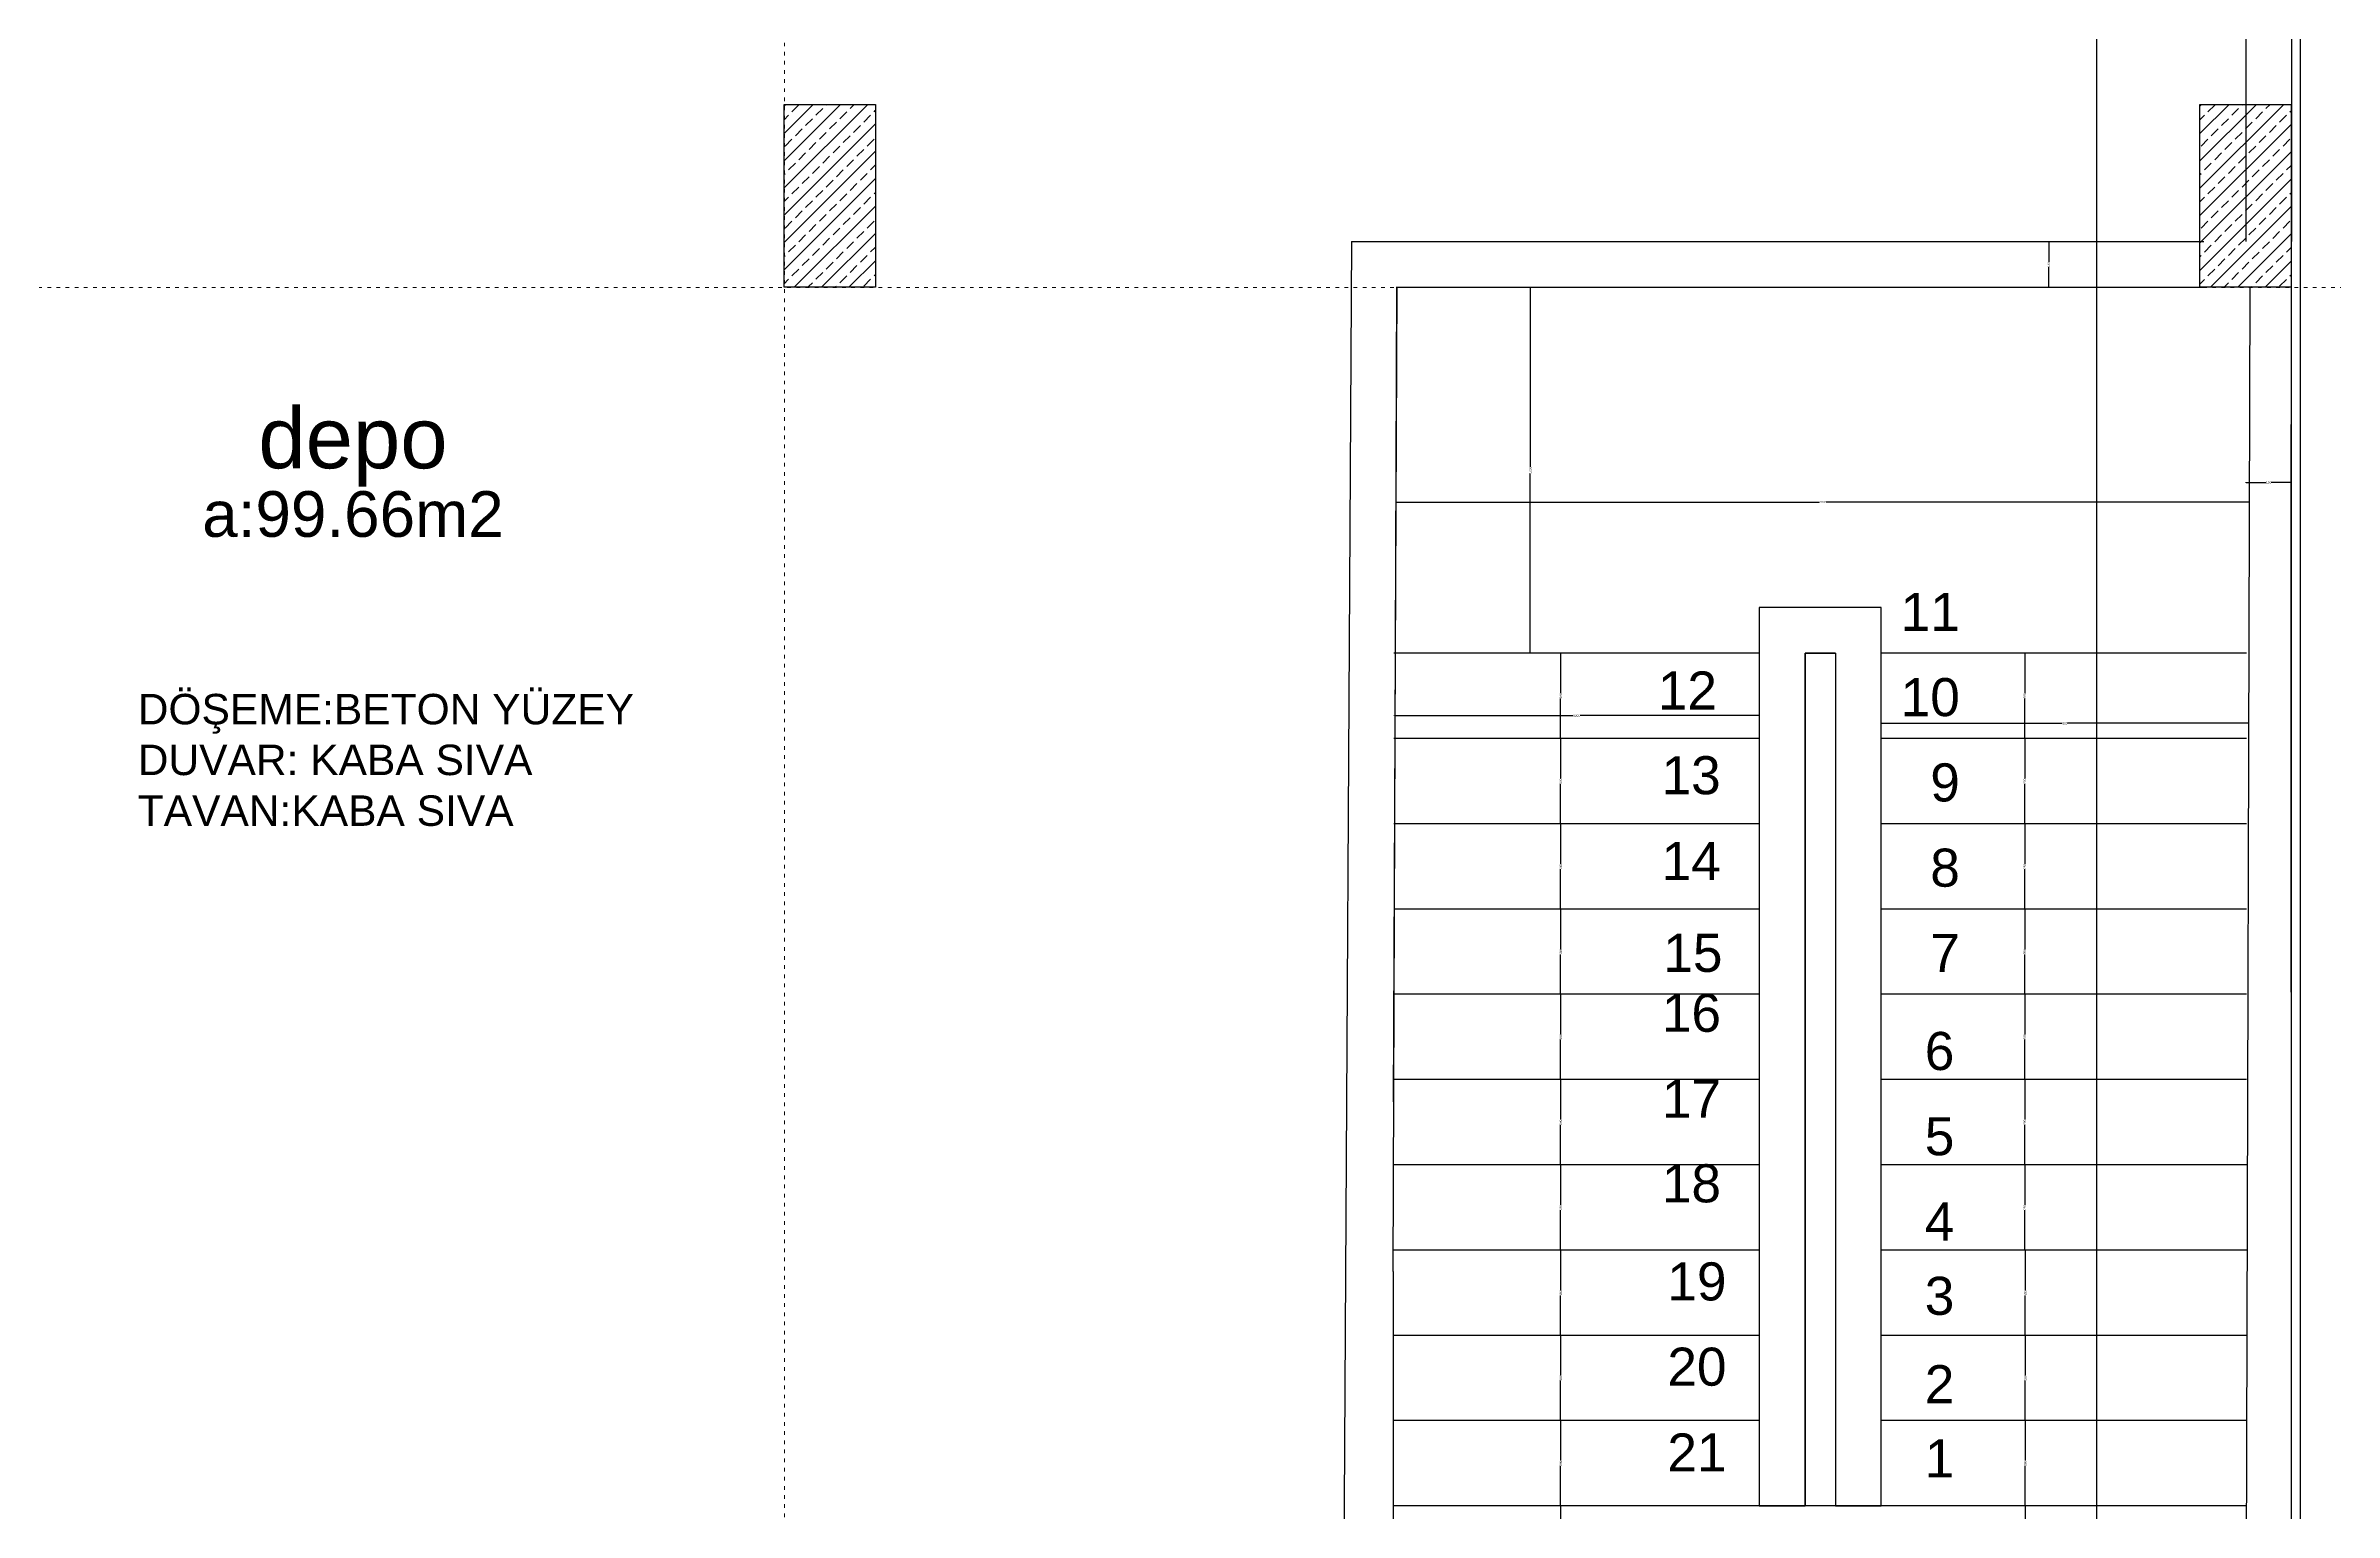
# Model space of a CAD drawing. Header units: centimetres. Extents: x -373760 to 14750, y -122502 to 29584.
# Drawn here: x -306833 to -299317, y -79289 to -74473 of the extents above; entities that cross this region are included whole.
import ezdxf
from ezdxf.enums import TextEntityAlignment as Align

# ---------------------------------------------------------------- set-up
doc = ezdxf.new("R2010")
doc.units = ezdxf.units.CM
doc.linetypes.add('ACAD_ISO03W100', pattern=[30, 12, -18])
for name, color, linetype, lineweight in [('AKSLAR-P', 211, 'Continuous', 9), ('duvar', 10, 'Continuous', 25), ('KESİT CIZGILERİ-P', 35, 'Continuous', 25), ('ÖLÇÜ', 3, 'Continuous', 25), ('Ölçü iç KGK', 124, 'Continuous', 20)]:
    doc.layers.add(name, color=color, linetype=linetype, lineweight=lineweight)
for name, color, linetype in [('alan', 7, 'Continuous'), ('dog', 30, 'Continuous'), ('Kolon', 7, 'Continuous'), ('mahal', 7, 'Continuous'), ('siva', 121, 'Continuous'), ('Tarama', 253, 'Continuous')]:
    doc.layers.add(name, color=color, linetype=linetype)
doc.styles.get("Standard").update_dxf_attribs({"font": 'arial.ttf'})
doc.dimstyles.new('Aydın İç Ölçü', dxfattribs={"dimtxt": 7, "dimasz": 3, "dimexe": 0.18, "dimexo": 0.0625, "dimgap": 1, "dimtad": 0, "dimdec": 0, "dimzin": 0, "dimdsep": 46, "dimtxsty": 'Standard', "dimblk": 'DOT', "dimcen": 1, "dimse1": 1, "dimse2": 1, "dimclrd": 256, "dimclrt": 6, "dimadec": 0, "dimazin": 0, "dimtfac": 1, "dimtdec": 0, "dimtix": 1, "dimtofl": 0, "dimtmove": 0, "dimatfit": 3, "dimldrblk": 'DOT', "dimfxl": 1, "dimtolj": 1, "dimtzin": 0, "dimarcsym": 0})
doc.dimstyles.new('aydın ölçü', dxfattribs={"dimtxt": 10, "dimasz": 2.5, "dimexe": 5, "dimexo": 5, "dimtad": 1, "dimdec": 0, "dimtxsty": 'Standard', "dimblk": 'ARCHTICK', "dimcen": 2.5, "dimse1": 1, "dimse2": 1, "dimadec": 0, "dimazin": 0, "dimtfac": 1, "dimtdec": 0, "dimtix": 1, "dimtmove": 0, "dimatfit": 3, "dimfxl": 5, "dimfxlon": 1, "dimarcsym": 0})

# ---------------------------------------------------------------- blocks, each defined once
blk = doc.blocks.new('jhgjghjgh')
at = {"layer": 'KESİT CIZGILERİ-P'}
blk.add_lwpolyline([(-2651.12, 3378.63), (-2671.12, 3378.63), (-2671.12, 4794.58), (-2650.9, 4794.58)], dxfattribs=at)
blk = doc.blocks.new('_ArchTick')
at = {"color": 0, "linetype": 'ByBlock', "const_width": 0.15}
blk.add_lwpolyline([(-0.5, -0.5), (0.5, 0.5)], dxfattribs=at)
blk = doc.blocks.new('*D264')
at = {"layer": 'Defpoints', "color": 0, "transparency": 16777216}
for p in [(-299457.2, -72219.8), (-299457.1, -80614.9), (-297915.2, -80614.9)]:
    blk.add_point(p, dxfattribs=at)
at = {"layer": 'Ölçü iç KGK', "color": 0, "lineweight": -2, "transparency": 16777216}
blk.add_line((-297915.2, -72219.8), (-297915.2, -80614.9), dxfattribs=at)
at = {"layer": 'Ölçü iç KGK', "color": 0, "lineweight": -2, "transparency": 16777216, "xscale": 2.5, "yscale": 2.5, "zscale": 2.5}
for p, rotation in [((-297915.2, -72219.8), 90), ((-297915.2, -80614.9), 270)]:
    blk.add_blockref('_ArchTick', p, dxfattribs=dict(at, rotation=rotation))
at = {"layer": 'Ölçü iç KGK', "color": 0, "transparency": 16777216, "insert": (-297920.9, -76417.4), "char_height": 10, "attachment_point": 5, "rotation": 90}
blk.add_mtext('8395', dxfattribs=at)
blk = doc.blocks.new('_Dot')
at = {"color": 0, "linetype": 'ByBlock', "lineweight": -2}
blk.add_line((-0.5, 0), (-1, 0), dxfattribs=at)
at = {"color": 0, "linetype": 'ByBlock', "const_width": 0.5}
blk.add_lwpolyline([(-0.25, 0, 1), (0.25, 0, 1)], format="xyb", close=True, dxfattribs=at)
blk = doc.blocks.new('*D273')
at = {"layer": 'Defpoints', "color": 0, "transparency": 16777216}
for p in [(-301857.5, -79268.5), (-301857.5, -79268.5), (-303292.4, -80465)]:
    blk.add_point(p, dxfattribs=at)
at = {"layer": 'Ölçü iç KGK', "lineweight": -2, "transparency": 16777216}
for p, q in [((-301857.5, -79271.5), (-301857.5, -79855.6)), ((-301857.5, -80462), (-301857.5, -79877.9))]:
    blk.add_line(p, q, dxfattribs=at)
at = {"layer": 'Ölçü iç KGK', "lineweight": -2, "transparency": 16777216, "xscale": 3, "yscale": 3, "zscale": 3}
for p, rotation in [((-301857.5, -79268.5), 90), ((-301857.5, -80465), 270)]:
    blk.add_blockref('_Dot', p, dxfattribs=dict(at, rotation=rotation))
at = {"layer": 'Ölçü iç KGK', "color": 6, "transparency": 16777216, "insert": (-301857.5, -79866.7), "char_height": 7, "attachment_point": 5, "rotation": 90}
blk.add_mtext('\\A1;1197', dxfattribs=at)
blk = doc.blocks.new('*D279')
at = {"layer": 'Defpoints', "color": 0, "transparency": 16777216}
for p in [(-299607.8, -75907.4), (-299457.8, -75907.4), (-299457.8, -75907.8)]:
    blk.add_point(p, dxfattribs=at)
at = {"layer": 'Ölçü iç KGK', "lineweight": -2, "transparency": 16777216}
for p, q in [((-299604.8, -75907.8), (-299541.2, -75907.8)), ((-299460.8, -75907.8), (-299524.4, -75907.8))]:
    blk.add_line(p, q, dxfattribs=at)
at = {"layer": 'Ölçü iç KGK', "lineweight": -2, "transparency": 16777216, "xscale": 3, "yscale": 3, "zscale": 3, "rotation": 180}
blk.add_blockref('_Dot', (-299607.8, -75907.8), dxfattribs=at)
at = {"layer": 'Ölçü iç KGK', "lineweight": -2, "transparency": 16777216, "xscale": 3, "yscale": 3, "zscale": 3}
blk.add_blockref('_Dot', (-299457.8, -75907.8), dxfattribs=at)
at = {"layer": 'Ölçü iç KGK', "color": 6, "transparency": 16777216, "insert": (-299532.8, -75907.8), "char_height": 7, "attachment_point": 5}
blk.add_mtext('\\A1;150', dxfattribs=at)
blk = doc.blocks.new('*D283')
at = {"layer": 'Defpoints', "color": 0, "transparency": 16777216}
for p in [(-300256.1, -75116.6), (-300655.4, -75266.5), (-300254.7, -75266.5)]:
    blk.add_point(p, dxfattribs=at)
at = {"layer": 'Ölçü iç KGK', "lineweight": -2, "transparency": 16777216}
for p, q in [((-300254.7, -75119.6), (-300254.7, -75183.2)), ((-300254.7, -75263.5), (-300254.7, -75200))]:
    blk.add_line(p, q, dxfattribs=at)
at = {"layer": 'Ölçü iç KGK', "lineweight": -2, "transparency": 16777216, "xscale": 3, "yscale": 3, "zscale": 3}
for p, rotation in [((-300254.7, -75116.6), 90), ((-300254.7, -75266.5), 270)]:
    blk.add_blockref('_Dot', p, dxfattribs=dict(at, rotation=rotation))
at = {"layer": 'Ölçü iç KGK', "color": 6, "transparency": 16777216, "insert": (-300254.7, -75191.6), "char_height": 7, "attachment_point": 5, "rotation": 90}
blk.add_mtext('\\A1;150', dxfattribs=at)
blk = doc.blocks.new('*D285')
at = {"layer": 'Defpoints', "color": 0, "transparency": 16777216}
for p in [(-301957.2, -75266.3), (-301954, -75266.3), (-301954.3, -76468.5)]:
    blk.add_point(p, dxfattribs=at)
at = {"layer": 'Ölçü iç KGK', "lineweight": -2, "transparency": 16777216}
for p, q in [((-301957.2, -75269.3), (-301957.2, -75856.3)), ((-301957.2, -76465.5), (-301957.2, -75878.4))]:
    blk.add_line(p, q, dxfattribs=at)
at = {"layer": 'Ölçü iç KGK', "lineweight": -2, "transparency": 16777216, "xscale": 3, "yscale": 3, "zscale": 3}
for p, rotation in [((-301957.2, -75266.3), 90), ((-301957.2, -76468.5), 270)]:
    blk.add_blockref('_Dot', p, dxfattribs=dict(at, rotation=rotation))
at = {"layer": 'Ölçü iç KGK', "color": 6, "transparency": 16777216, "insert": (-301957.2, -75867.4), "char_height": 7, "attachment_point": 5, "rotation": 90}
blk.add_mtext('\\A1;1202', dxfattribs=at)
blk = doc.blocks.new('*D286')
at = {"layer": 'Defpoints', "color": 0, "transparency": 16777216}
for p in [(-300403.7, -79268.5), (-300331.6, -80465.6), (-300254.1, -80465.6)]:
    blk.add_point(p, dxfattribs=at)
at = {"layer": 'Ölçü iç KGK', "lineweight": -2, "transparency": 16777216}
for p, q in [((-300331.6, -79271.5), (-300331.6, -79855.9)), ((-300331.6, -80462.6), (-300331.6, -79878.2))]:
    blk.add_line(p, q, dxfattribs=at)
at = {"layer": 'Ölçü iç KGK', "lineweight": -2, "transparency": 16777216, "xscale": 3, "yscale": 3, "zscale": 3}
for p, rotation in [((-300331.6, -79268.5), 90), ((-300331.6, -80465.6), 270)]:
    blk.add_blockref('_Dot', p, dxfattribs=dict(at, rotation=rotation))
at = {"layer": 'Ölçü iç KGK', "color": 6, "transparency": 16777216, "insert": (-300331.6, -79867), "char_height": 7, "attachment_point": 5, "rotation": 90}
blk.add_mtext('\\A1;1197', dxfattribs=at)
blk = doc.blocks.new('*D287')
at = {"layer": 'Defpoints', "color": 0, "transparency": 16777216}
for p in [(-302397.9, -75964), (-299595.8, -75971.8), (-299595.8, -75971.8)]:
    blk.add_point(p, dxfattribs=at)
at = {"layer": 'Ölçü iç KGK', "lineweight": -2, "transparency": 16777216}
for p, q in [((-302394.9, -75971.8), (-301008.3, -75971.8)), ((-299598.8, -75971.8), (-300985.4, -75971.8))]:
    blk.add_line(p, q, dxfattribs=at)
at = {"layer": 'Ölçü iç KGK', "lineweight": -2, "transparency": 16777216, "xscale": 3, "yscale": 3, "zscale": 3, "rotation": 180}
blk.add_blockref('_Dot', (-302397.9, -75971.8), dxfattribs=at)
at = {"layer": 'Ölçü iç KGK', "lineweight": -2, "transparency": 16777216, "xscale": 3, "yscale": 3, "zscale": 3}
blk.add_blockref('_Dot', (-299595.8, -75971.8), dxfattribs=at)
at = {"layer": 'Ölçü iç KGK', "color": 6, "transparency": 16777216, "insert": (-300996.8, -75971.8), "char_height": 7, "attachment_point": 5}
blk.add_mtext('\\A1;2802', dxfattribs=at)
blk = doc.blocks.new('*D288')
at = {"layer": 'Defpoints', "color": 0, "transparency": 16777216}
for p in [(-301205, -76673.3), (-302405, -76748.5), (-301205, -76748.5)]:
    blk.add_point(p, dxfattribs=at)
at = {"layer": 'Ölçü iç KGK', "lineweight": -2, "transparency": 16777216}
for p, q in [((-302402, -76673.3), (-301816.1, -76673.3)), ((-301208, -76673.3), (-301793.9, -76673.3))]:
    blk.add_line(p, q, dxfattribs=at)
at = {"layer": 'Ölçü iç KGK', "lineweight": -2, "transparency": 16777216, "xscale": 3, "yscale": 3, "zscale": 3, "rotation": 180}
blk.add_blockref('_Dot', (-302405, -76673.3), dxfattribs=at)
at = {"layer": 'Ölçü iç KGK', "lineweight": -2, "transparency": 16777216, "xscale": 3, "yscale": 3, "zscale": 3}
blk.add_blockref('_Dot', (-301205, -76673.3), dxfattribs=at)
at = {"layer": 'Ölçü iç KGK', "color": 6, "transparency": 16777216, "insert": (-301805, -76673.3), "char_height": 7, "attachment_point": 5}
blk.add_mtext('\\A1;1200', dxfattribs=at)
blk = doc.blocks.new('*D289')
at = {"layer": 'Defpoints', "color": 0, "transparency": 16777216}
for p in [(-299598, -76698.2), (-300805, -76748.5), (-299598, -76751.8)]:
    blk.add_point(p, dxfattribs=at)
at = {"layer": 'Ölçü iç KGK', "lineweight": -2, "transparency": 16777216}
for p, q in [((-300802, -76698.2), (-300209.9, -76698.2)), ((-299601, -76698.2), (-300193.1, -76698.2))]:
    blk.add_line(p, q, dxfattribs=at)
at = {"layer": 'Ölçü iç KGK', "lineweight": -2, "transparency": 16777216, "xscale": 3, "yscale": 3, "zscale": 3, "rotation": 180}
blk.add_blockref('_Dot', (-300805, -76698.2), dxfattribs=at)
at = {"layer": 'Ölçü iç KGK', "lineweight": -2, "transparency": 16777216, "xscale": 3, "yscale": 3, "zscale": 3}
blk.add_blockref('_Dot', (-299598, -76698.2), dxfattribs=at)
at = {"layer": 'Ölçü iç KGK', "color": 6, "transparency": 16777216, "insert": (-300201.5, -76698.2), "char_height": 7, "attachment_point": 5}
blk.add_mtext('\\A1;120', dxfattribs=at)
blk = doc.blocks.new('*D291')
at = {"layer": 'Defpoints', "color": 0, "transparency": 16777216}
for p in [(-301857.5, -78988.5), (-301767.5, -78988.5), (-301767.5, -79268.5)]:
    blk.add_point(p, dxfattribs=at)
at = {"layer": 'Ölçü iç KGK', "lineweight": -2, "transparency": 16777216}
for p, q in [((-301857.5, -78991.5), (-301857.5, -79119.7)), ((-301857.5, -79265.5), (-301857.5, -79137.2))]:
    blk.add_line(p, q, dxfattribs=at)
at = {"layer": 'Ölçü iç KGK', "lineweight": -2, "transparency": 16777216, "xscale": 3, "yscale": 3, "zscale": 3}
for p, rotation in [((-301857.5, -78988.5), 90), ((-301857.5, -79268.5), 270)]:
    blk.add_blockref('_Dot', p, dxfattribs=dict(at, rotation=rotation))
at = {"layer": 'Ölçü iç KGK', "color": 6, "transparency": 16777216, "insert": (-301857.5, -79128.5), "char_height": 7, "attachment_point": 5, "rotation": 90}
blk.add_mtext('\\A1;280', dxfattribs=at)
blk = doc.blocks.new('*D292')
at = {"layer": 'Defpoints', "color": 0, "transparency": 16777216}
for p in [(-301857.5, -78708.5), (-301857.5, -78708.5), (-301767.5, -78988.5)]:
    blk.add_point(p, dxfattribs=at)
at = {"layer": 'Ölçü iç KGK', "lineweight": -2, "transparency": 16777216}
for p, q in [((-301857.5, -78711.5), (-301857.5, -78839.7)), ((-301857.5, -78985.5), (-301857.5, -78857.2))]:
    blk.add_line(p, q, dxfattribs=at)
at = {"layer": 'Ölçü iç KGK', "lineweight": -2, "transparency": 16777216, "xscale": 3, "yscale": 3, "zscale": 3}
for p, rotation in [((-301857.5, -78708.5), 90), ((-301857.5, -78988.5), 270)]:
    blk.add_blockref('_Dot', p, dxfattribs=dict(at, rotation=rotation))
at = {"layer": 'Ölçü iç KGK', "color": 6, "transparency": 16777216, "insert": (-301857.5, -78848.5), "char_height": 7, "attachment_point": 5, "rotation": 90}
blk.add_mtext('\\A1;280', dxfattribs=at)
blk = doc.blocks.new('*D293')
at = {"layer": 'Defpoints', "color": 0, "transparency": 16777216}
for p in [(-301857.5, -78428.5), (-301857.5, -78428.5), (-301857.5, -78708.5)]:
    blk.add_point(p, dxfattribs=at)
at = {"layer": 'Ölçü iç KGK', "lineweight": -2, "transparency": 16777216}
for p, q in [((-301857.5, -78431.5), (-301857.5, -78559.7)), ((-301857.5, -78705.5), (-301857.5, -78577.2))]:
    blk.add_line(p, q, dxfattribs=at)
at = {"layer": 'Ölçü iç KGK', "lineweight": -2, "transparency": 16777216, "xscale": 3, "yscale": 3, "zscale": 3}
for p, rotation in [((-301857.5, -78428.5), 90), ((-301857.5, -78708.5), 270)]:
    blk.add_blockref('_Dot', p, dxfattribs=dict(at, rotation=rotation))
at = {"layer": 'Ölçü iç KGK', "color": 6, "transparency": 16777216, "insert": (-301857.5, -78568.5), "char_height": 7, "attachment_point": 5, "rotation": 90}
blk.add_mtext('\\A1;280', dxfattribs=at)
blk = doc.blocks.new('*D294')
at = {"layer": 'Defpoints', "color": 0, "transparency": 16777216}
for p in [(-300331.6, -78988.5), (-300241.6, -78988.5), (-300241.6, -79268.5)]:
    blk.add_point(p, dxfattribs=at)
at = {"layer": 'Ölçü iç KGK', "lineweight": -2, "transparency": 16777216}
for p, q in [((-300331.6, -78991.5), (-300331.6, -79119.7)), ((-300331.6, -79265.5), (-300331.6, -79137.2))]:
    blk.add_line(p, q, dxfattribs=at)
at = {"layer": 'Ölçü iç KGK', "lineweight": -2, "transparency": 16777216, "xscale": 3, "yscale": 3, "zscale": 3}
for p, rotation in [((-300331.6, -78988.5), 90), ((-300331.6, -79268.5), 270)]:
    blk.add_blockref('_Dot', p, dxfattribs=dict(at, rotation=rotation))
at = {"layer": 'Ölçü iç KGK', "color": 6, "transparency": 16777216, "insert": (-300331.6, -79128.5), "char_height": 7, "attachment_point": 5, "rotation": 90}
blk.add_mtext('\\A1;280', dxfattribs=at)
blk = doc.blocks.new('*D295')
at = {"layer": 'Defpoints', "color": 0, "transparency": 16777216}
for p in [(-300331.6, -78708.5), (-300331.6, -78708.5), (-300241.6, -78988.5)]:
    blk.add_point(p, dxfattribs=at)
at = {"layer": 'Ölçü iç KGK', "lineweight": -2, "transparency": 16777216}
for p, q in [((-300331.6, -78711.5), (-300331.6, -78839.7)), ((-300331.6, -78985.5), (-300331.6, -78857.2))]:
    blk.add_line(p, q, dxfattribs=at)
at = {"layer": 'Ölçü iç KGK', "lineweight": -2, "transparency": 16777216, "xscale": 3, "yscale": 3, "zscale": 3}
for p, rotation in [((-300331.6, -78708.5), 90), ((-300331.6, -78988.5), 270)]:
    blk.add_blockref('_Dot', p, dxfattribs=dict(at, rotation=rotation))
at = {"layer": 'Ölçü iç KGK', "color": 6, "transparency": 16777216, "insert": (-300331.6, -78848.5), "char_height": 7, "attachment_point": 5, "rotation": 90}
blk.add_mtext('\\A1;280', dxfattribs=at)
blk = doc.blocks.new('*D296')
at = {"layer": 'Defpoints', "color": 0, "transparency": 16777216}
for p in [(-300331.6, -78428.5), (-300331.6, -78428.5), (-300331.6, -78708.5)]:
    blk.add_point(p, dxfattribs=at)
at = {"layer": 'Ölçü iç KGK', "lineweight": -2, "transparency": 16777216}
for p, q in [((-300331.6, -78431.5), (-300331.6, -78559.7)), ((-300331.6, -78705.5), (-300331.6, -78577.2))]:
    blk.add_line(p, q, dxfattribs=at)
at = {"layer": 'Ölçü iç KGK', "lineweight": -2, "transparency": 16777216, "xscale": 3, "yscale": 3, "zscale": 3}
for p, rotation in [((-300331.6, -78428.5), 90), ((-300331.6, -78708.5), 270)]:
    blk.add_blockref('_Dot', p, dxfattribs=dict(at, rotation=rotation))
at = {"layer": 'Ölçü iç KGK', "color": 6, "transparency": 16777216, "insert": (-300331.6, -78568.5), "char_height": 7, "attachment_point": 5, "rotation": 90}
blk.add_mtext('\\A1;280', dxfattribs=at)
blk = doc.blocks.new('*D297')
at = {"layer": 'Defpoints', "color": 0, "transparency": 16777216}
for p in [(-301857.5, -77028.5), (-301767.5, -77028.5), (-301767.5, -77308.5)]:
    blk.add_point(p, dxfattribs=at)
at = {"layer": 'Ölçü iç KGK', "lineweight": -2, "transparency": 16777216}
for p, q in [((-301857.5, -77031.5), (-301857.5, -77159.7)), ((-301857.5, -77305.5), (-301857.5, -77177.2))]:
    blk.add_line(p, q, dxfattribs=at)
at = {"layer": 'Ölçü iç KGK', "lineweight": -2, "transparency": 16777216, "xscale": 3, "yscale": 3, "zscale": 3}
for p, rotation in [((-301857.5, -77028.5), 90), ((-301857.5, -77308.5), 270)]:
    blk.add_blockref('_Dot', p, dxfattribs=dict(at, rotation=rotation))
at = {"layer": 'Ölçü iç KGK', "color": 6, "transparency": 16777216, "insert": (-301857.5, -77168.5), "char_height": 7, "attachment_point": 5, "rotation": 90}
blk.add_mtext('\\A1;280', dxfattribs=at)
blk = doc.blocks.new('*D298')
at = {"layer": 'Defpoints', "color": 0, "transparency": 16777216}
for p in [(-301857.5, -76748.5), (-301857.5, -76748.5), (-301767.5, -77028.5)]:
    blk.add_point(p, dxfattribs=at)
at = {"layer": 'Ölçü iç KGK', "lineweight": -2, "transparency": 16777216}
for p, q in [((-301857.5, -76751.5), (-301857.5, -76879.7)), ((-301857.5, -77025.5), (-301857.5, -76897.2))]:
    blk.add_line(p, q, dxfattribs=at)
at = {"layer": 'Ölçü iç KGK', "lineweight": -2, "transparency": 16777216, "xscale": 3, "yscale": 3, "zscale": 3}
for p, rotation in [((-301857.5, -76748.5), 90), ((-301857.5, -77028.5), 270)]:
    blk.add_blockref('_Dot', p, dxfattribs=dict(at, rotation=rotation))
at = {"layer": 'Ölçü iç KGK', "color": 6, "transparency": 16777216, "insert": (-301857.5, -76888.5), "char_height": 7, "attachment_point": 5, "rotation": 90}
blk.add_mtext('\\A1;280', dxfattribs=at)
blk = doc.blocks.new('*D299')
at = {"layer": 'Defpoints', "color": 0, "transparency": 16777216}
for p in [(-301857.5, -76468.5), (-301857.5, -76468.5), (-301857.5, -76748.5)]:
    blk.add_point(p, dxfattribs=at)
at = {"layer": 'Ölçü iç KGK', "lineweight": -2, "transparency": 16777216}
for p, q in [((-301857.5, -76471.5), (-301857.5, -76599.7)), ((-301857.5, -76745.5), (-301857.5, -76617.2))]:
    blk.add_line(p, q, dxfattribs=at)
at = {"layer": 'Ölçü iç KGK', "lineweight": -2, "transparency": 16777216, "xscale": 3, "yscale": 3, "zscale": 3}
for p, rotation in [((-301857.5, -76468.5), 90), ((-301857.5, -76748.5), 270)]:
    blk.add_blockref('_Dot', p, dxfattribs=dict(at, rotation=rotation))
at = {"layer": 'Ölçü iç KGK', "color": 6, "transparency": 16777216, "insert": (-301857.5, -76608.5), "char_height": 7, "attachment_point": 5, "rotation": 90}
blk.add_mtext('\\A1;280', dxfattribs=at)
blk = doc.blocks.new('*D300')
at = {"layer": 'Defpoints', "color": 0, "transparency": 16777216}
for p in [(-300333.3, -77028.5), (-300243.3, -77028.5), (-300243.3, -77308.5)]:
    blk.add_point(p, dxfattribs=at)
at = {"layer": 'Ölçü iç KGK', "lineweight": -2, "transparency": 16777216}
for p, q in [((-300333.3, -77031.5), (-300333.3, -77159.7)), ((-300333.3, -77305.5), (-300333.3, -77177.2))]:
    blk.add_line(p, q, dxfattribs=at)
at = {"layer": 'Ölçü iç KGK', "lineweight": -2, "transparency": 16777216, "xscale": 3, "yscale": 3, "zscale": 3}
for p, rotation in [((-300333.3, -77028.5), 90), ((-300333.3, -77308.5), 270)]:
    blk.add_blockref('_Dot', p, dxfattribs=dict(at, rotation=rotation))
at = {"layer": 'Ölçü iç KGK', "color": 6, "transparency": 16777216, "insert": (-300333.3, -77168.5), "char_height": 7, "attachment_point": 5, "rotation": 90}
blk.add_mtext('\\A1;280', dxfattribs=at)
blk = doc.blocks.new('*D301')
at = {"layer": 'Defpoints', "color": 0, "transparency": 16777216}
for p in [(-300333.3, -76748.5), (-300333.3, -76748.5), (-300243.3, -77028.5)]:
    blk.add_point(p, dxfattribs=at)
at = {"layer": 'Ölçü iç KGK', "lineweight": -2, "transparency": 16777216}
for p, q in [((-300333.3, -76751.5), (-300333.3, -76879.7)), ((-300333.3, -77025.5), (-300333.3, -76897.2))]:
    blk.add_line(p, q, dxfattribs=at)
at = {"layer": 'Ölçü iç KGK', "lineweight": -2, "transparency": 16777216, "xscale": 3, "yscale": 3, "zscale": 3}
for p, rotation in [((-300333.3, -76748.5), 90), ((-300333.3, -77028.5), 270)]:
    blk.add_blockref('_Dot', p, dxfattribs=dict(at, rotation=rotation))
at = {"layer": 'Ölçü iç KGK', "color": 6, "transparency": 16777216, "insert": (-300333.3, -76888.5), "char_height": 7, "attachment_point": 5, "rotation": 90}
blk.add_mtext('\\A1;280', dxfattribs=at)
blk = doc.blocks.new('*D302')
at = {"layer": 'Defpoints', "color": 0, "transparency": 16777216}
for p in [(-300333.3, -76468.5), (-300333.3, -76468.5), (-300333.3, -76748.5)]:
    blk.add_point(p, dxfattribs=at)
at = {"layer": 'Ölçü iç KGK', "lineweight": -2, "transparency": 16777216}
for p, q in [((-300333.3, -76471.5), (-300333.3, -76599.7)), ((-300333.3, -76745.5), (-300333.3, -76617.2))]:
    blk.add_line(p, q, dxfattribs=at)
at = {"layer": 'Ölçü iç KGK', "lineweight": -2, "transparency": 16777216, "xscale": 3, "yscale": 3, "zscale": 3}
for p, rotation in [((-300333.3, -76468.5), 90), ((-300333.3, -76748.5), 270)]:
    blk.add_blockref('_Dot', p, dxfattribs=dict(at, rotation=rotation))
at = {"layer": 'Ölçü iç KGK', "color": 6, "transparency": 16777216, "insert": (-300333.3, -76608.5), "char_height": 7, "attachment_point": 5, "rotation": 90}
blk.add_mtext('\\A1;280', dxfattribs=at)
blk = doc.blocks.new('*D303')
at = {"layer": 'Defpoints', "color": 0, "transparency": 16777216}
for p in [(-301857.5, -77308.5), (-301767.5, -77308.5), (-301767.5, -77588.5)]:
    blk.add_point(p, dxfattribs=at)
at = {"layer": 'Ölçü iç KGK', "lineweight": -2, "transparency": 16777216}
for p, q in [((-301857.5, -77311.5), (-301857.5, -77439.7)), ((-301857.5, -77585.5), (-301857.5, -77457.2))]:
    blk.add_line(p, q, dxfattribs=at)
at = {"layer": 'Ölçü iç KGK', "lineweight": -2, "transparency": 16777216, "xscale": 3, "yscale": 3, "zscale": 3}
for p, rotation in [((-301857.5, -77308.5), 90), ((-301857.5, -77588.5), 270)]:
    blk.add_blockref('_Dot', p, dxfattribs=dict(at, rotation=rotation))
at = {"layer": 'Ölçü iç KGK', "color": 6, "transparency": 16777216, "insert": (-301857.5, -77448.5), "char_height": 7, "attachment_point": 5, "rotation": 90}
blk.add_mtext('\\A1;280', dxfattribs=at)
blk = doc.blocks.new('*D304')
at = {"layer": 'Defpoints', "color": 0, "transparency": 16777216}
for p in [(-301857.5, -77588.5), (-301767.5, -77588.5), (-301767.5, -77868.5)]:
    blk.add_point(p, dxfattribs=at)
at = {"layer": 'Ölçü iç KGK', "lineweight": -2, "transparency": 16777216}
for p, q in [((-301857.5, -77591.5), (-301857.5, -77719.7)), ((-301857.5, -77865.5), (-301857.5, -77737.2))]:
    blk.add_line(p, q, dxfattribs=at)
at = {"layer": 'Ölçü iç KGK', "lineweight": -2, "transparency": 16777216, "xscale": 3, "yscale": 3, "zscale": 3}
for p, rotation in [((-301857.5, -77588.5), 90), ((-301857.5, -77868.5), 270)]:
    blk.add_blockref('_Dot', p, dxfattribs=dict(at, rotation=rotation))
at = {"layer": 'Ölçü iç KGK', "color": 6, "transparency": 16777216, "insert": (-301857.5, -77728.5), "char_height": 7, "attachment_point": 5, "rotation": 90}
blk.add_mtext('\\A1;280', dxfattribs=at)
blk = doc.blocks.new('*D305')
at = {"layer": 'Defpoints', "color": 0, "transparency": 16777216}
for p in [(-301857.5, -77868.5), (-301767.5, -77868.5), (-301767.5, -78148.5)]:
    blk.add_point(p, dxfattribs=at)
at = {"layer": 'Ölçü iç KGK', "lineweight": -2, "transparency": 16777216}
for p, q in [((-301857.5, -77871.5), (-301857.5, -77999.7)), ((-301857.5, -78145.5), (-301857.5, -78017.2))]:
    blk.add_line(p, q, dxfattribs=at)
at = {"layer": 'Ölçü iç KGK', "lineweight": -2, "transparency": 16777216, "xscale": 3, "yscale": 3, "zscale": 3}
for p, rotation in [((-301857.5, -77868.5), 90), ((-301857.5, -78148.5), 270)]:
    blk.add_blockref('_Dot', p, dxfattribs=dict(at, rotation=rotation))
at = {"layer": 'Ölçü iç KGK', "color": 6, "transparency": 16777216, "insert": (-301857.5, -78008.5), "char_height": 7, "attachment_point": 5, "rotation": 90}
blk.add_mtext('\\A1;280', dxfattribs=at)
blk = doc.blocks.new('*D306')
at = {"layer": 'Defpoints', "color": 0, "transparency": 16777216}
for p in [(-301857.5, -78148.5), (-301767.5, -78148.5), (-301767.5, -78428.5)]:
    blk.add_point(p, dxfattribs=at)
at = {"layer": 'Ölçü iç KGK', "lineweight": -2, "transparency": 16777216}
for p, q in [((-301857.5, -78151.5), (-301857.5, -78279.7)), ((-301857.5, -78425.5), (-301857.5, -78297.2))]:
    blk.add_line(p, q, dxfattribs=at)
at = {"layer": 'Ölçü iç KGK', "lineweight": -2, "transparency": 16777216, "xscale": 3, "yscale": 3, "zscale": 3}
for p, rotation in [((-301857.5, -78148.5), 90), ((-301857.5, -78428.5), 270)]:
    blk.add_blockref('_Dot', p, dxfattribs=dict(at, rotation=rotation))
at = {"layer": 'Ölçü iç KGK', "color": 6, "transparency": 16777216, "insert": (-301857.5, -78288.5), "char_height": 7, "attachment_point": 5, "rotation": 90}
blk.add_mtext('\\A1;280', dxfattribs=at)
blk = doc.blocks.new('*D307')
at = {"layer": 'Defpoints', "color": 0, "transparency": 16777216}
for p in [(-300333.3, -77308.5), (-300243.3, -77308.5), (-300243.3, -77588.5)]:
    blk.add_point(p, dxfattribs=at)
at = {"layer": 'Ölçü iç KGK', "lineweight": -2, "transparency": 16777216}
for p, q in [((-300333.3, -77311.5), (-300333.3, -77439.7)), ((-300333.3, -77585.5), (-300333.3, -77457.2))]:
    blk.add_line(p, q, dxfattribs=at)
at = {"layer": 'Ölçü iç KGK', "lineweight": -2, "transparency": 16777216, "xscale": 3, "yscale": 3, "zscale": 3}
for p, rotation in [((-300333.3, -77308.5), 90), ((-300333.3, -77588.5), 270)]:
    blk.add_blockref('_Dot', p, dxfattribs=dict(at, rotation=rotation))
at = {"layer": 'Ölçü iç KGK', "color": 6, "transparency": 16777216, "insert": (-300333.3, -77448.5), "char_height": 7, "attachment_point": 5, "rotation": 90}
blk.add_mtext('\\A1;280', dxfattribs=at)
blk = doc.blocks.new('*D308')
at = {"layer": 'Defpoints', "color": 0, "transparency": 16777216}
for p in [(-300333.3, -77588.5), (-300243.3, -77588.5), (-300243.3, -77868.5)]:
    blk.add_point(p, dxfattribs=at)
at = {"layer": 'Ölçü iç KGK', "lineweight": -2, "transparency": 16777216}
for p, q in [((-300333.3, -77591.5), (-300333.3, -77719.7)), ((-300333.3, -77865.5), (-300333.3, -77737.2))]:
    blk.add_line(p, q, dxfattribs=at)
at = {"layer": 'Ölçü iç KGK', "lineweight": -2, "transparency": 16777216, "xscale": 3, "yscale": 3, "zscale": 3}
for p, rotation in [((-300333.3, -77588.5), 90), ((-300333.3, -77868.5), 270)]:
    blk.add_blockref('_Dot', p, dxfattribs=dict(at, rotation=rotation))
at = {"layer": 'Ölçü iç KGK', "color": 6, "transparency": 16777216, "insert": (-300333.3, -77728.5), "char_height": 7, "attachment_point": 5, "rotation": 90}
blk.add_mtext('\\A1;280', dxfattribs=at)
blk = doc.blocks.new('*D309')
at = {"layer": 'Defpoints', "color": 0, "transparency": 16777216}
for p in [(-300333.3, -77868.5), (-300243.3, -77868.5), (-300243.3, -78148.5)]:
    blk.add_point(p, dxfattribs=at)
at = {"layer": 'Ölçü iç KGK', "lineweight": -2, "transparency": 16777216}
for p, q in [((-300333.3, -77871.5), (-300333.3, -77999.7)), ((-300333.3, -78145.5), (-300333.3, -78017.2))]:
    blk.add_line(p, q, dxfattribs=at)
at = {"layer": 'Ölçü iç KGK', "lineweight": -2, "transparency": 16777216, "xscale": 3, "yscale": 3, "zscale": 3}
for p, rotation in [((-300333.3, -77868.5), 90), ((-300333.3, -78148.5), 270)]:
    blk.add_blockref('_Dot', p, dxfattribs=dict(at, rotation=rotation))
at = {"layer": 'Ölçü iç KGK', "color": 6, "transparency": 16777216, "insert": (-300333.3, -78008.5), "char_height": 7, "attachment_point": 5, "rotation": 90}
blk.add_mtext('\\A1;280', dxfattribs=at)
blk = doc.blocks.new('*D310')
at = {"layer": 'Defpoints', "color": 0, "transparency": 16777216}
for p in [(-300333.3, -78148.5), (-300243.3, -78148.5), (-300243.3, -78428.5)]:
    blk.add_point(p, dxfattribs=at)
at = {"layer": 'Ölçü iç KGK', "lineweight": -2, "transparency": 16777216}
for p, q in [((-300333.3, -78151.5), (-300333.3, -78279.7)), ((-300333.3, -78425.5), (-300333.3, -78297.2))]:
    blk.add_line(p, q, dxfattribs=at)
at = {"layer": 'Ölçü iç KGK', "lineweight": -2, "transparency": 16777216, "xscale": 3, "yscale": 3, "zscale": 3}
for p, rotation in [((-300333.3, -78148.5), 90), ((-300333.3, -78428.5), 270)]:
    blk.add_blockref('_Dot', p, dxfattribs=dict(at, rotation=rotation))
at = {"layer": 'Ölçü iç KGK', "color": 6, "transparency": 16777216, "insert": (-300333.3, -78288.5), "char_height": 7, "attachment_point": 5, "rotation": 90}
blk.add_mtext('\\A1;280', dxfattribs=at)

msp = doc.modelspace()

# ---------------------------------------------------------------- hatches: boundary and pattern name
at = {"layer": 'Tarama'}
h = msp.add_hatch(dxfattribs=at)
h.set_pattern_fill('ANSI33', color=256, scale=10)
h.set_pattern_definition([(45, (-277081.91, -74016.93), (-44.90128, 44.90128), []), (45, (-277037.006, -74016.93), (-44.90128, 44.90128), [31.75, -15.875])])
h.paths.add_polyline_path([(-304108.51, -74665.93), (-304407.85, -74665.93), (-304408.51, -75264.52), (-304108.51, -75264.52)])
h = msp.add_hatch(dxfattribs=at)
h.set_pattern_fill('ANSI33', color=256, scale=10)
h.set_pattern_definition([(45, (-272431.93, -74017.04), (-44.90128, 44.90128), []), (45, (-272387.03, -74017.04), (-44.90128, 44.90128), [31.75, -15.875])])
h.paths.add_polyline_path([(-299458.54, -74666.04), (-299757.87, -74666.04), (-299758.54, -75264.64), (-299458.54, -75264.64)])

# ---------------------------------------------------------------- linework, layer by layer
at = {"layer": 'AKSLAR-P', "linetype": 'ACAD_ISO03W100'}
for p, q in [((-304406.38, -66063.28), (-304406.38, -83871.95)), ((-299457.03, -66063.45), (-299457.03, -83872.12)), ((-313427.23, -75267.67), (-296480.91, -75267.67))]:
    msp.add_line(p, q, dxfattribs=at)
at = {"layer": 'dog'}
msp.add_lwpolyline([(-300954.96, -79268.46), (-300804.96, -79268.46), (-300804.96, -76468.46), (-300804.96, -76318.46), (-301054.96, -76318.46), (-301204.96, -76318.46), (-301204.96, -79268.46), (-301054.96, -79268.46), (-301054.96, -76468.46), (-300954.96, -76468.46)], close=True, dxfattribs=at)
at = {"layer": 'duvar'}
for p, q in [((-299607.03, -72219.85), (-299607.03, -75116.78)), ((-299457.03, -72219.85), (-299457.03, -75116.78)), ((-302544.29, -75116.13), (-302575.23, -80465.15)), ((-302544.29, -75116.13), (-299745.08, -75116.71)), ((-302395.11, -75265.61), (-302407.87, -77941.12)), ((-302407.87, -78498.46), (-302395.11, -75265.61)), ((-302395.11, -75266.16), (-299745.11, -75266.71)), ((-299593.86, -75267.67), (-299607.87, -80015.34)), ((-299457.87, -75267.67), (-299457.87, -80615.34)), ((-299457.05, -80014.87), (-299457.85, -75716.78)), ((-301054.96, -76468.46), (-301054.96, -79268.46)), ((-300954.96, -76468.46), (-300954.96, -79268.46)), ((-302407.87, -78498.46), (-302407.87, -80465.19))]:
    msp.add_line(p, q, dxfattribs=at)
for points in [[(-301204.96, -76468.46), (-302404.96, -76468.46)], [(-300954.96, -76468.46), (-301054.96, -76468.46)], [(-299604.96, -76468.46), (-300804.96, -76468.46)], [(-301204.96, -76748.46), (-302404.96, -76748.46)], [(-299604.96, -76748.46), (-300804.96, -76748.46)], [(-301204.96, -77028.46), (-302404.96, -77028.46)], [(-299604.96, -77028.46), (-300804.96, -77028.46)], [(-301204.96, -77308.46), (-302404.96, -77308.46)], [(-299604.96, -77308.46), (-300804.96, -77308.46)], [(-301204.96, -77588.46), (-302404.96, -77588.46)], [(-299604.96, -77588.46), (-300804.96, -77588.46)], [(-301204.96, -77868.46), (-302404.96, -77868.46)], [(-299604.96, -77868.46), (-300804.96, -77868.46)], [(-301204.96, -78148.46), (-302404.96, -78148.46)], [(-299604.96, -78148.46), (-300804.96, -78148.46)], [(-301204.96, -78428.46), (-302404.96, -78428.46)], [(-299604.96, -78428.46), (-300804.96, -78428.46)], [(-301204.96, -78708.46), (-302404.96, -78708.46)], [(-299604.96, -78708.46), (-300804.96, -78708.46)], [(-301204.96, -78988.46), (-302404.96, -78988.46)], [(-299604.96, -78988.46), (-300804.96, -78988.46)], [(-300954.96, -79268.46), (-302404.96, -79268.46)], [(-299604.96, -79268.46), (-300954.96, -79268.46)]]:
    msp.add_lwpolyline(points, dxfattribs=at)
at = {"layer": 'Kolon'}
for points in [[(-304407.85, -74665.93), (-304107.85, -74665.93), (-304107.85, -75265.93), (-304407.85, -75265.93)], [(-299757.87, -74666.04), (-299457.87, -74666.04), (-299457.87, -75266.04), (-299757.87, -75266.04)]]:
    msp.add_lwpolyline(points, close=True, dxfattribs=at)
at = {"layer": 'siva'}
msp.add_lwpolyline([(-309986.4, -80646.74), (-299427.22, -80646.74), (-299427.22, -68985.34), (-309986.4, -68985.34)], close=True, dxfattribs=at)

# ---------------------------------------------------------------- block references
at = {"layer": 'duvar', "xscale": -10, "yscale": 10, "zscale": 10}
msp.add_blockref('jhgjghjgh', (-326807.98, -115861.3), dxfattribs=at)

# ---------------------------------------------------------------- texts
at = {"layer": 'alan'}
msp.add_text('a:99.66m2', height=150, dxfattribs=at).set_placement((-305823.65, -76086.17), align=Align.CENTER)
at = {"layer": 'duvar', "char_height": 125, "attachment_point": 3, "rotation": 0.000001}
for s, insert in [('11', (-300546.44, -76270.06)), ('12', (-301344.09, -76528.21)), ('10', (-300546.44, -76550.06)), ('9', (-300546.44, -76830.06)), ('8', (-300546.44, -77110.06)), ('7', (-300546.44, -77390.06)), ('6', (-300564.52, -77712.15)), ('5', (-300564.52, -77992.15)), ('4', (-300564.52, -78272.15)), ('3', (-300564.52, -78516.06)), ('2', (-300564.52, -78806.31)), ('1', (-300564.52, -79050.21))]:
    msp.add_mtext_dynamic_manual_height_columns(s, width=221.9553, gutter_width=125, heights=[0], dxfattribs=dict(at, insert=insert))
at = {"layer": 'duvar', "char_height": 125, "attachment_point": 9}
for s, insert in [('13', (-301331.92, -76933.25)), ('14', (-301331.53, -77213)), ('15', (-301325.93, -77516.53)), ('16', (-301330.85, -77713.48)), ('17', (-301330.85, -77993.48)), ('18', (-301330.85, -78273.48)), ('19', (-301312.77, -78595.57)), ('20', (-301312.77, -78875.57)), ('21', (-301312.77, -79155.57))]:
    msp.add_mtext_dynamic_manual_height_columns(s, width=221.9553, gutter_width=125, heights=[0], dxfattribs=dict(at, insert=insert))
at = {"layer": 'mahal'}
msp.add_text('depo', height=200, dxfattribs=at).set_placement((-305823.65, -75861.17), align=Align.CENTER)
at = {"layer": 'ÖLÇÜ', "insert": (-306530.53, -76601.9), "char_height": 100, "attachment_point": 1}
msp.add_mtext_dynamic_manual_height_columns('DÖŞEME:BETON YÜZEY\\PDUVAR: KABA SIVA\\PTAVAN:KABA SIVA', width=2849.7814, gutter_width=125, heights=[0], dxfattribs=at)

# ---------------------------------------------------------------- dimensions: what is measured, and where the dimension line sits
at = {"layer": 'Ölçü iç KGK'}
dim = msp.add_linear_dim(base=(-297915.18, -80614.87), p1=(-299457.22, -72219.85), p2=(-299457.05, -80614.87), angle=90, dimstyle='aydın ölçü', override={"dimtmove": 1}, dxfattribs=at)
dim.commit()
dim.dimension.update_dxf_attribs({"geometry": '*D264', "text_midpoint": (-297920.91, -76417.36)})
for base, p1, p2, picture, middle in [((-300254.74, -75266.53), (-300256.06, -75116.59), (-300655.42, -75266.53), '*D283', (-300254.74, -75191.56)), ((-301957.23, -75266.26), (-301954.28, -76468.46), (-301954, -75266.26), '*D285', (-301957.23, -75867.36)), ((-301857.52, -76468.46), (-301857.52, -76748.46), (-301857.52, -76468.46), '*D299', (-301857.52, -76608.46)), ((-300333.32, -76468.46), (-300333.32, -76748.46), (-300333.32, -76468.46), '*D302', (-300333.32, -76608.46)), ((-301857.52, -76748.46), (-301767.52, -77028.46), (-301857.52, -76748.46), '*D298', (-301857.52, -76888.46)), ((-300333.32, -76748.46), (-300243.32, -77028.46), (-300333.32, -76748.46), '*D301', (-300333.32, -76888.46)), ((-301857.52, -77028.46), (-301767.52, -77308.46), (-301767.52, -77028.46), '*D297', (-301857.52, -77168.46)), ((-300333.32, -77028.46), (-300243.32, -77308.46), (-300243.32, -77028.46), '*D300', (-300333.32, -77168.46)), ((-301857.52, -77308.46), (-301767.52, -77588.46), (-301767.52, -77308.46), '*D303', (-301857.52, -77448.46)), ((-300333.32, -77308.46), (-300243.32, -77588.46), (-300243.32, -77308.46), '*D307', (-300333.32, -77448.46)), ((-301857.52, -77588.46), (-301767.52, -77868.46), (-301767.52, -77588.46), '*D304', (-301857.52, -77728.46)), ((-300333.32, -77588.46), (-300243.32, -77868.46), (-300243.32, -77588.46), '*D308', (-300333.32, -77728.46)), ((-301857.52, -77868.46), (-301767.52, -78148.46), (-301767.52, -77868.46), '*D305', (-301857.52, -78008.46)), ((-300333.32, -77868.46), (-300243.32, -78148.46), (-300243.32, -77868.46), '*D309', (-300333.32, -78008.46)), ((-301857.52, -78148.46), (-301767.52, -78428.46), (-301767.52, -78148.46), '*D306', (-301857.52, -78288.46)), ((-300333.32, -78148.46), (-300243.32, -78428.46), (-300243.32, -78148.46), '*D310', (-300333.32, -78288.46)), ((-301857.52, -78428.46), (-301857.52, -78708.46), (-301857.52, -78428.46), '*D293', (-301857.52, -78568.46)), ((-300331.61, -78428.46), (-300331.61, -78708.46), (-300331.61, -78428.46), '*D296', (-300331.61, -78568.46)), ((-301857.52, -78708.46), (-301767.52, -78988.46), (-301857.52, -78708.46), '*D292', (-301857.52, -78848.46)), ((-300331.61, -78708.46), (-300241.61, -78988.46), (-300331.61, -78708.46), '*D295', (-300331.61, -78848.46)), ((-301857.52, -78988.46), (-301767.52, -79268.46), (-301767.52, -78988.46), '*D291', (-301857.52, -79128.46)), ((-300331.61, -78988.46), (-300241.61, -79268.46), (-300241.61, -78988.46), '*D294', (-300331.61, -79128.46)), ((-301857.52, -79268.46), (-303292.37, -80465.01), (-301857.52, -79268.46), '*D273', (-301857.52, -79866.74)), ((-300331.61, -80465.6), (-300403.7, -79268.46), (-300254.07, -80465.6), '*D286', (-300331.61, -79867.03))]:
    dim = msp.add_linear_dim(base=base, p1=p1, p2=p2, angle=90, dimstyle='Aydın İç Ölçü', dxfattribs=at)
    dim.commit()
    dim.dimension.update_dxf_attribs({"geometry": picture, "text_midpoint": middle})
for base, p1, p2, picture, middle in [((-299457.82, -75907.83), (-299607.82, -75907.42), (-299457.82, -75907.39), '*D279', (-299532.82, -75907.83)), ((-299595.81, -75971.83), (-302397.86, -75964.05), (-299595.81, -75971.83), '*D287', (-300996.84, -75971.83)), ((-301204.96, -76673.33), (-302404.96, -76748.46), (-301204.96, -76748.46), '*D288', (-301804.96, -76673.33))]:
    dim = msp.add_linear_dim(base=base, p1=p1, p2=p2, dimstyle='Aydın İç Ölçü', dxfattribs=at)
    dim.commit()
    dim.dimension.update_dxf_attribs({"geometry": picture, "text_midpoint": middle})
dim = msp.add_linear_dim(base=(-299597.98, -76698.18), p1=(-300804.96, -76748.46), p2=(-299597.98, -76751.81), text='120', dimstyle='Aydın İç Ölçü', dxfattribs=at)
dim.commit()
dim.dimension.update_dxf_attribs({"geometry": '*D289', "text_midpoint": (-300201.47, -76698.18)})

doc.saveas('drawing.dxf')
